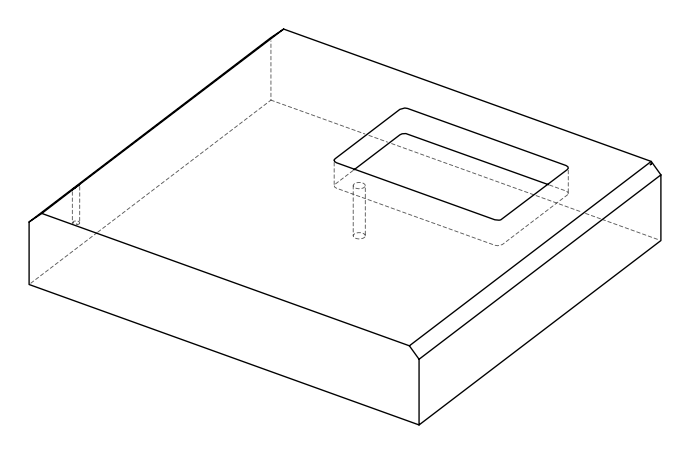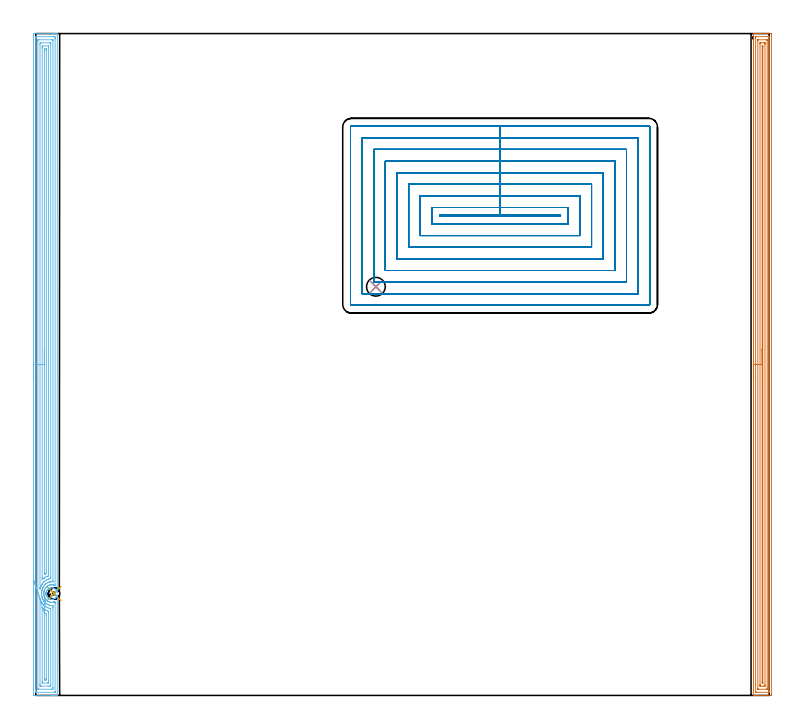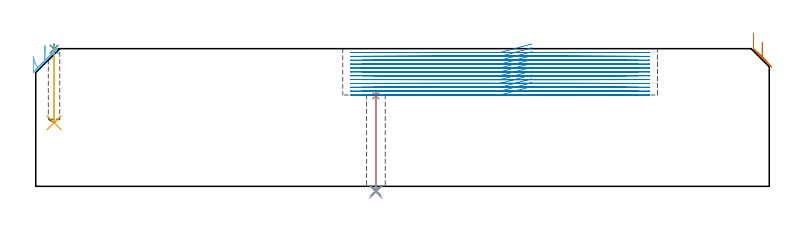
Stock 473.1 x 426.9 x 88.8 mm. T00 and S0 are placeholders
(PLAN: 8 operations, 5 tool changes, 123.3 min)
(1 SPOT_DRILL | STEP1HOLE | NXT0321_9005460120000 | 0.04 min | 3269 mm3)
(2 SPOT_DRILL_1 | STEP1POCKET | NXT0321_9005460120000 | 0.03 min | 1 mm3)
(3 DRILL_THROUGH_HOLE_INTO_CENTER | STEP1HOLE | NXT0301_042 | 0.26 min | 2317 mm3)
(4 DRILL_TO_ENLARGE_THROUGH_HOLE | STEP1HOLE | NXT0301_092 | 0.27 min | 4580 mm3)
(5 DRILL_BLIND_HOLE_INTO_CENTER | STEP1POCKET | UGT0301_194 | 0.2 min | 1972 mm3)
(6 AREA_MILL | FG_CHAMFER_SURFACE | UGT0205_001 | 20.84 min | 50471 mm3)
(7 AREA_MILL_1 | FG_CHAMFER_SURFACE_1 | UGT0205_001 | 17.25 min | 29212 mm3)
(8 MILL_RECTANGULAR_POCKET | POCKET_RECTANGULAR_STRAIGHT | NXT0201_013 | Follow Part, ap 2.5, ae 75% | 84.43 min | 758259 mm3)
(TOOL NXT0321_9005460120000 | NC Spot Drill, 142deg, 12mm, Carbide, Uncoated | D12 PA142 FL30 Z2)
(TOOL NXT0301_042 | Carbide Drill 7.1mm [860.1-0710-057A1-MM 2214] | D7.1 PA140 FL85 Z2)
(TOOL NXT0301_092 | Carbide Drill 12.1mm [860.1-1210-061A1-MM 2214] | D12.1 PA140 FL77 Z2)
(TOOL UGT0301_194 | Twist Drill 7.4 mm | D7.4 PA118 FL66 Z2)
(TOOL UGT0205_001 | Chamfer Mill 20 x 3 x 45 deg. | D20 FL50 Z2)
(TOOL NXT0201_013 | ENDMILL 10mm | D10 FL30 Z4)
(OP 1 SPOT_DRILL)
G17 G21 G94 G90
T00 M6
G54
G17 G0 G90 X219.4 Y263.6 S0 M3
G43 Z98.8 H0
G94 G81 G98 Z58.371 F250. R61.9
G80
M5
M2
(OP 2 SPOT_DRILL_1)
G17 G21 G94 G90
T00 M6
G54
G17 G0 G90 X11.8 Y65.7 S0 M3
G43 Z98.8 H0
G94 G81 G98 Z88.481 F250. R91.8
G80
M5
M2
(OP 3 DRILL_THROUGH_HOLE_INTO_CENTER)
G17 G21 G94 G90
T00 M6
G54
G17 G0 G90 X219.4 Y263.6 S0 M3
G43 Z98.8 H1
G94 G73 G98 Z-2.792 F250. Q6.855 R60.9
G80
M5
M2
(OP 4 DRILL_TO_ENLARGE_THROUGH_HOLE)
G17 G21 G94 G90
T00 M6
G54
G17 G0 G90 X219.4 Y263.6 S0 M3
G43 Z98.8 H1
G94 G73 G98 Z-3.702 F250. Q10.434 R60.9
G80
M5
M2
(OP 5 DRILL_BLIND_HOLE_INTO_CENTER)
G17 G21 G94 G90
T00 M6
G54
G17 G0 G90 X11.8 Y65.7 S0 M3
G43 Z98.8 H0
G94 G81 G98 Z41. F250. R90.8
G80
M5
M2
(OP 6 AREA_MILL)
G17 G21 G94 G90
T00 M6
G54
G17 G0 G90 X-1.5 Y203.45 S1061 M3
G43 Z98.8 H0
Z83.4
G94 G1 Y203.488 Z82.528 F250.
Y203.602 Z81.664
Y203.791 Z80.812
Y204.053 Z79.98
Y204.387 Z79.174
Y204.79 Z78.4
Y205.258 Z77.664
Y205.79 Z76.972
Y206.379 Z76.329
Y207.022 Z75.74
Y207.714 Z75.209
Y208.45 Z74.74
Y209.224 Z74.337
Y210.03 Z74.003
Y210.862 Z73.741
Y211.713 Z73.552
Y212.578 Z73.438
Y213.45 Z73.4
Y425.955
X-1.499 Y426.27 Z73.401
X-1.494 Y426.843 Z73.404
X-1.492 Y426.892 Z73.406
X-0.923 Y426.9 Z73.974
X10.652 Z85.547
X12.069 Z86.965
X12.433 Z87.328
X13.161 Z88.061
X13.428 Z88.328
X13.848 Y426.893 Z88.74
X13.897 Y426.89 Z88.788
X13.9 Y426.717 Z88.8
Y66.801
X13.896 Y66.608 Z88.79
X13.843 Y66.765 Z88.743
X13.831 Y66.801 Z88.731
X13.774 Y66.965 Z88.674
X13.737 Y67.065 Z88.637
X13.652 Y67.263 Z88.552
X13.551 Y67.462 Z88.451
X13.495 Y67.561 Z88.395
X13.371 Y67.76 Z88.271
X13.199 Y67.989 Z88.099
X13.015 Y68.205 Z87.915
X12.775 Y68.438 Z87.675
X12.521 Y68.654 Z87.421
X12.129 Y68.903 Z87.029
X11.694 Y69.115 Z86.594
X11.243 Y69.267 Z86.143
X10.803 Y69.353 Z85.703
X10.358 Y69.388 Z85.258
X9.913 Y69.369 Z84.813
X9.472 Y69.294 Z84.372
X9.022 Y69.159 Z83.922
X8.586 Y68.968 Z83.486
X8.327 Y68.821 Z83.227
X8.077 Y68.654 Z82.977
X7.885 Y68.496 Z82.785
X7.7 Y68.324 Z82.6
X7.456 Y68.051 Z82.356
X7.235 Y67.76 Z82.135
X7.004 Y67.355 Z81.904
X6.814 Y66.932 Z81.714
X6.793 Y66.866 Z81.693
X6.684 Y66.423 Z81.583
X6.674 Y66.354 Z81.573
X6.652 Y66.177 Z81.542
X6.65 Y66.174 Z81.54
X6.647 Y66.173 Z81.541
X6.645 Y66.156
Y66.145
X6.64 Y66.108 Z81.536
X6.621 Y65.972 Z81.515
X6.622 Y65.907 Z81.512
X6.624 Y65.787 Z81.505
X6.623 Y65.784 Z81.504
X6.62 Y65.783
X6.618 Y65.677 Z81.51
X6.617 Y65.524
X6.626 Y65.46 Z81.516
X6.635 Y65.369 Z81.528
X6.645 Y65.26 Z81.541
X6.646 Y65.243 Z81.542
X6.647 Y65.221
X6.65 Y65.219 Z81.54
X6.653 Y65.215 Z81.543
X6.666 Y65.078 Z81.563
X6.678 Y65.012 Z81.578
X6.728 Y64.771 Z81.628
X6.814 Y64.47 Z81.714
X6.931 Y64.185 Z81.831
X7.048 Y63.948 Z81.948
X7.182 Y63.72 Z82.082
X7.332 Y63.501 Z82.232
X7.496 Y63.291 Z82.396
X7.596 Y63.179 Z82.496
X7.7 Y63.072 Z82.6
X7.906 Y62.887 Z82.806
X8.121 Y62.716 Z83.021
X8.349 Y62.563 Z83.249
X8.586 Y62.423 Z83.486
X8.635 Y62.397 Z83.535
X9.048 Y62.231 Z83.948
X9.472 Y62.106 Z84.372
X9.913 Y62.031 Z84.813
X10.358 Y62.013 Z85.258
X10.803 Y62.047 Z85.703
X11.243 Y62.133 Z86.143
X11.608 Y62.251 Z86.508
X11.964 Y62.397 Z86.864
X12.129 Y62.49 Z87.029
X12.368 Y62.64 Z87.268
X12.596 Y62.808 Z87.496
X12.811 Y62.992 Z87.711
X13.015 Y63.191 Z87.915
X13.106 Y63.291 Z88.006
X13.237 Y63.452 Z88.137
X13.282 Y63.514 Z88.182
X13.434 Y63.738 Z88.334
X13.458 Y63.777 Z88.358
X13.561 Y63.961 Z88.461
X13.673 Y64.185 Z88.573
X13.812 Y64.546 Z88.712
X13.83 Y64.599 Z88.729
X13.895 Y64.787 Z88.79
X13.9 Y64.542 Z88.8
Y0.183
X13.897 Y0.01 Z88.788
X13.848 Y0.007 Z88.74
X13.428 Y0. Z88.328
X13.161 Z88.061
X12.433 Z87.328
X11.178 Z86.075
X9.762 Z84.657
X-1.187 Z73.711
X-1.492 Y0.01 Z73.406
X-1.499 Y0.314 Z73.399
Y0.328
X-1.5 Y213.45 Z73.4
X-0.086 Z74.814
X-0.085 Y424.588 Z74.815
X-0.083 Y424.694 Z74.817
X-0.078 Y424.89 Z74.822
X-0.033 Y424.892 Z74.867
X0.442 Y424.899 Z75.342
X11.542 Z86.442
X12.019 Y424.897 Z86.919
X12.433 Y424.89 Z87.333
X12.479 Y424.482 Z87.379
X12.482 Y424.432 Z87.382
X12.486 Y423.587 Z87.386
Y423.534
X12.485 Y71.166 Z87.385
X12.483 Y71.059 Z87.383
X12.479 Y70.86 Z87.379
X12.433 Y70.879 Z87.333
X12.108 Y71.017 Z87.008
X11.619 Y71.195 Z86.519
X11.542 Y71.215 Z86.442
X11.313 Y71.272 Z86.213
X10.652 Y71.359 Z85.552
X10.555 Y71.37 Z85.455
X10.153 Z85.053
X9.762 Y71.348 Z84.662
X9.692 Y71.342 Z84.592
X9.269 Y71.272 Z84.169
X8.961 Y71.182 Z83.861
X8.871 Y71.152 Z83.771
X8.542 Y71.032 Z83.442
X8.317 Y70.934 Z83.217
X7.981 Y70.769 Z82.881
X7.734 Y70.626 Z82.634
X7.371 Y70.378 Z82.271
X7.217 Y70.251 Z82.117
X7.09 Y70.139 Z81.99
X6.762 Y69.813 Z81.662
X6.479 Y69.483 Z81.379
X6.358 Y69.325 Z81.258
X6.2 Y69.108 Z81.1
X6.01 Y68.781 Z80.91
X5.9 Y68.589 Z80.8
X5.711 Y68.187 Z80.611
X5.62 Y67.985 Z80.52
X5.514 Y67.695 Z80.414
X5.468 Y67.536 Z80.368
X5.31 Y66.892 Z80.21
X5.297 Y66.814 Z80.197
X5.295 Y66.801 Z80.195
X5.242 Y66.39 Z80.142
X5.211 Y66.006 Z80.111
X5.208 Y65.907 Z80.108
X5.206 Y65.515 Z80.106
X5.234 Y65.088 Z80.134
X5.243 Y65.012 Z80.143
X5.31 Y64.517 Z80.21
X5.398 Y64.118 Z80.298
X5.426 Y64.001 Z80.326
X5.566 Y63.55 Z80.466
X5.698 Y63.224 Z80.598
X5.859 Y62.881 Z80.759
X5.972 Y62.666 Z80.872
X6.17 Y62.33 Z81.07
X6.2 Y62.285 Z81.1
X6.563 Y61.801 Z81.463
X6.899 Y61.436 Z81.799
X7.09 Y61.262 Z81.99
X7.254 Y61.122 Z82.154
X7.45 Y60.968 Z82.35
X7.806 Y60.717 Z82.706
X7.981 Y60.616 Z82.881
X8.115 Y60.541 Z83.015
X8.646 Y60.324 Z83.546
X8.871 Y60.25 Z83.771
X9.345 Y60.123 Z84.245
X9.762 Y60.052 Z84.662
X10.277 Y60.024 Z85.177
X10.652 Y60.042 Z85.552
X10.896 Y60.061 Z85.796
X11.097 Y60.095 Z85.997
X11.542 Y60.188 Z86.442
X11.809 Y60.274 Z86.709
X12.433 Y60.5 Z87.333
X12.483 Y59.697 Z87.383
X12.485 Y59.647 Z87.385
Y59.595
Y2.312
X12.483 Y2.206 Z87.383
X12.478 Y2.01 Z87.378
X12.433 Y2.008 Z87.333
X11.958 Y2.001 Z86.858
X0.858 Z75.758
X0.381 Y2.003 Z75.281
X-0.033 Y2.01 Z74.867
X-0.079 Y2.418 Z74.821
X-0.082 Y2.468 Z74.818
X-0.086 Y3.313 Z74.814
Y3.366
Y213.45
X1.329 Z76.229
Y421.799
X1.331 Y422.218 Z76.231
X1.336 Y422.693 Z76.236
X1.343 Y422.89 Z76.243
X1.545 Y422.897 Z76.445
X1.748 Y422.899 Z76.648
X2.433 Y422.9 Z77.333
X10.446 Z85.346
X10.652 Y422.898 Z85.552
X10.858 Y422.894 Z85.758
X10.994 Y422.89 Z85.894
X11.065 Y422.876 Z85.965
X11.067 Y422.833 Z85.967
X11.069 Y422.693 Z85.969
X11.071 Y422.272 Z85.971
Y73.954
Y73.534
X11.068 Y73.393 Z85.968
X11.065 Y73.344 Z85.965
X11.062 Y73.329 Z85.962
X11.046 Z85.946
X10.961 Y73.334 Z85.861
X10.652 Y73.361 Z85.552
X10.345 Y73.368 Z85.245
X9.762 Y73.349 Z84.662
X9.504 Y73.319 Z84.404
X8.871 Y73.19 Z83.771
X8.768 Y73.164 Z83.668
X8.423 Y73.06 Z83.323
X8.104 Y72.936 Z83.004
X7.981 Y72.881 Z82.881
X7.499 Y72.65 Z82.399
X7.09 Y72.408 Z81.99
X6.946 Y72.312 Z81.846
X6.738 Y72.166 Z81.638
X6.442 Y71.923 Z81.342
X6.2 Y71.698 Z81.1
X5.987 Y71.486 Z80.887
X5.789 Y71.272 Z80.689
X5.568 Y71.012 Z80.468
X5.31 Y70.675 Z80.21
X5.186 Y70.502 Z80.086
X5.107 Y70.378 Z80.007
X4.854 Y69.941 Z79.754
X4.754 Y69.76 Z79.654
X4.617 Y69.483 Z79.517
X4.554 Y69.348 Z79.454
X4.419 Y69.042 Z79.319
X4.249 Y68.589 Z79.149
X4.154 Y68.275 Z79.054
X4.092 Y68.024 Z78.992
X4.014 Y67.695 Z78.914
X3.93 Y67.292 Z78.83
X3.858 Y66.801 Z78.758
X3.827 Y66.501 Z78.727
X3.793 Y65.907 Z78.693
Y65.642
X3.798 Y65.328 Z78.698
X3.821 Y65.012 Z78.721
X3.849 Y64.691 Z78.749
X3.929 Y64.118 Z78.829
X4.028 Y63.617 Z78.928
X4.127 Y63.224 Z79.027
X4.195 Y62.996 Z79.095
X4.269 Y62.755 Z79.169
X4.419 Y62.338 Z79.319
X4.425 Y62.324 Z79.325
X4.69 Y61.756 Z79.59
X4.857 Y61.436 Z79.757
X5.026 Y61.152 Z79.926
X5.151 Y60.95 Z80.051
X5.31 Y60.722 Z80.21
X5.443 Y60.541 Z80.343
X5.652 Y60.272 Z80.552
X5.785 Y60.124 Z80.685
X6.2 Y59.688 Z81.1
X6.242 Y59.647 Z81.142
X6.708 Y59.263 Z81.608
X7.09 Y58.994 Z81.99
X7.478 Y58.753 Z82.378
X7.981 Y58.517 Z82.881
X8.454 Y58.334 Z83.354
X8.871 Y58.214 Z83.771
X9.184 Y58.136 Z84.084
X9.55 Y58.071 Z84.45
X9.762 Y58.051 Z84.662
X10.126 Y58.032 Z85.026
X10.483 Y58.028 Z85.383
X10.652 Y58.034 Z85.552
X10.836 Y58.043 Z85.736
X11.056 Y58.055 Z85.956
X11.064 Y57.859 Z85.964
X11.069 Y57.383 Z85.969
X11.071 Y56.965 Z85.971
Y56.543
Y5.101
X11.069 Y4.682 Z85.969
X11.064 Y4.207 Z85.964
X11.057 Y4.01 Z85.957
X10.855 Y4.003 Z85.755
X10.652 Y4.001 Z85.552
X9.967 Y4. Z84.867
X1.954 Z76.854
X1.748 Y4.002 Z76.648
X1.542 Y4.005 Z76.442
X1.406 Y4.01 Z76.306
X1.335 Y4.024 Z76.235
X1.333 Y4.067 Z76.233
X1.331 Y4.207 Z76.231
X1.329 Y4.628 Z76.229
Y213.45
X2.743 Z77.643
Y420.011
X2.749 Y420.794 Z77.649
X2.76 Y420.89 Z77.66
X2.865 Y420.893 Z77.765
X3.086 Y420.897 Z77.986
X3.529 Y420.9 Z78.429
X8.871 Z83.771
X9.316 Y420.897 Z84.216
X9.536 Y420.893 Z84.436
X9.64 Y420.89 Z84.54
X9.65 Y420.82 Z84.55
X9.657 Y420.116 Z84.557
Y420.011
Y76.637
X9.655 Y75.85 Z84.555
X9.653 Y75.743 Z84.553
X9.641 Y75.362 Z84.541
X9.311 Y75.302 Z84.211
X8.871 Y75.211 Z83.771
X8.575 Y75.146 Z83.475
X7.981 Y74.96 Z82.881
X7.898 Y74.932 Z82.798
X7.677 Y74.849 Z82.577
X7.279 Y74.659 Z82.179
X7.09 Y74.565 Z81.99
X6.433 Y74.189 Z81.333
X6.2 Y74.028 Z81.1
X6.157 Y73.998 Z81.057
X6.098 Y73.954 Z80.998
X5.667 Y73.596 Z80.567
X5.31 Y73.262 Z80.21
X5.208 Y73.163 Z80.108
X5.109 Y73.06 Z80.009
X4.786 Y72.692 Z79.686
X4.419 Y72.244 Z79.319
X4.385 Y72.2 Z79.285
X4.36 Y72.166 Z79.26
X4.143 Y71.853 Z79.043
X4.027 Y71.666 Z78.927
X3.794 Y71.272 Z78.694
X3.7 Y71.1 Z78.6
X3.529 Y70.775 Z78.429
X3.4 Y70.507 Z78.3
X3.34 Y70.378 Z78.24
X3.285 Y70.249 Z78.185
X3.134 Y69.88 Z78.034
X2.983 Y69.483 Z77.883
X2.944 Y69.373 Z77.844
X2.896 Y69.224 Z77.796
X2.75 Y68.716 Z77.65
X2.748 Y68.743 Z77.648
X2.745 Y68.867 Z77.645
X2.743 Y69.001 Z77.643
Y69.379
Y213.45
X4.157 Z79.057
Y417.591
X4.158 Y418.222 Z79.058
X4.16 Y418.483 Z79.06
X4.164 Y418.749 Z79.064
X4.173 Y418.89 Z79.073
X4.251 Y418.894 Z79.151
X4.419 Y418.897 Z79.319
X4.635 Y418.9 Z79.535
X7.981 Y418.899 Z82.881
X8.2 Y418.896 Z83.1
X8.235 Y418.89 Z83.135
X8.237 Y418.882 Z83.137
X8.24 Y418.856 Z83.14
X8.243 Y418.222 Z83.143
Y417.959
Y77.531
X8.241 Y77.27 Z83.141
X8.239 Y77.18 Z83.139
X8.236 Y77.117 Z83.136
X8.2 Y77.097 Z83.1
X7.702 Y76.917 Z82.602
X7.09 Y76.681 Z81.99
X7.059 Y76.668 Z81.959
X6.991 Y76.637 Z81.891
X6.47 Y76.366 Z81.37
X6.2 Y76.21 Z81.1
X5.907 Y76.037 Z80.807
X5.466 Y75.743 Z80.366
X5.377 Y75.675 Z80.277
X5.31 Y75.621 Z80.21
X4.892 Y75.268 Z79.792
X4.419 Y74.83 Z79.319
X4.164 Y74.604 Z79.064
X4.161 Y74.849 Z79.061
X4.158 Y75.111 Z79.058
X4.157 Y75.743 Z79.057
Y76.006
Y213.45
X5.571 Z80.471
Y415.54
X5.572 Y416.17 Z80.472
X5.574 Y416.434 Z80.474
X5.578 Y416.749 Z80.478
X5.588 Y416.89 Z80.488
X5.74 Y416.896 Z80.64
X6.2 Y416.898 Z81.1
X6.63 Y416.897 Z81.53
X6.796 Y416.89 Z81.696
X6.822 Y416.877 Z81.722
X6.824 Y416.821 Z81.724
X6.827 Y416.698 Z81.727
X6.828 Y416.434 Z81.728
X6.829 Y415.802 Z81.729
Y79.583
X6.828 Y79.32 Z81.728
X6.822 Y78.695 Z81.722
X6.82 Y78.664 Z81.72
X6.797 Y78.651 Z81.697
X6.717 Y78.612 Z81.617
X6.326 Y78.425 Z81.226
X6.242 Y78.383 Z81.142
X6.2 Y78.362 Z81.1
X5.657 Y78.077 Z80.557
X5.578 Y78.042 Z80.478
X5.575 Y78.159 Z80.475
X5.573 Y78.425 Z80.473
X5.571 Y79.057 Z80.471
Y79.32
Y213.45
Y214.322 Z80.509
Y215.186 Z80.623
Y216.038 Z80.812
Y216.87 Z81.074
Y217.676 Z81.408
Y218.45 Z81.811
Y219.186 Z82.28
Y219.878 Z82.811
Y220.521 Z83.4
Y221.11 Z84.043
Y221.641 Z84.735
Y222.11 Z85.471
Y222.513 Z86.245
Y222.847 Z87.051
Y223.109 Z87.883
Y223.298 Z88.735
Y223.412 Z89.6
Y223.45 Z90.471
G0 Z98.8
X-1.496 Y74.524
Z83.951
G1 X-1.391 Y74.229 Z83.137
X-1.263 Y73.868 Z82.353
X-1.112 Y73.444 Z81.606
X-0.94 Y72.961 Z80.9
X-0.748 Y72.421 Z80.242
X-0.537 Y71.83 Z79.637
X-0.31 Y71.19 Z79.088
X-0.067 Y70.509 Z78.601
X0.189 Y69.79 Z78.178
X0.456 Y69.039 Z77.824
X0.733 Y68.261 Z77.54
X1.017 Y67.464 Z77.33
X1.306 Y66.652 Z77.194
X1.598 Y65.832 Z77.134
X1.89 Y65.01 Z77.149
X2.181 Y64.193 Z77.241
X2.468 Y63.386 Z77.408
X2.749 Y62.596 Z77.649
X2.844 Y62.33 Z77.744
X2.949 Y62.018 Z77.849
X3.165 Y61.436 Z78.065
X3.529 Y60.601 Z78.429
X3.558 Y60.541 Z78.458
X3.589 Y60.481 Z78.489
X3.918 Y59.908 Z78.818
X4.078 Y59.647 Z78.978
X4.419 Y59.166 Z79.319
X4.731 Y58.753 Z79.631
X5.31 Y58.138 Z80.21
X5.449 Y57.999 Z80.349
X5.604 Y57.859 Z80.504
X5.931 Y57.589 Z80.831
X6.2 Y57.387 Z81.1
X6.838 Y56.965 Z81.738
X7.09 Y56.83 Z81.99
X7.358 Y56.696 Z82.258
X7.981 Y56.443 Z82.881
X8.729 Y56.213 Z83.629
X8.871 Y56.182 Z83.771
X9.435 Y56.07 Z84.335
X9.651 Y56.036 Z84.551
X9.653 Y56.02 Z84.553
X9.655 Y55.972 Z84.555
X9.657 Y55.873 Z84.557
Y55.676
Y6.889
X9.651 Y6.106 Z84.551
X9.64 Y6.01 Z84.54
X9.535 Y6.007 Z84.435
X9.314 Y6.003 Z84.214
X8.871 Y6. Z83.771
X3.529 Z78.429
X3.084 Y6.003 Z77.984
X2.864 Y6.007 Z77.764
X2.76 Y6.01 Z77.66
X2.75 Y6.08 Z77.65
X2.743 Y6.784 Z77.643
Y6.889
X2.744 Y62.224 Z77.644
X2.749 Y62.596 Z77.649
X4.163 Y56.822 Z79.063
X4.183 Y56.809 Z79.083
X4.672 Y56.329 Z79.572
X4.966 Y56.07 Z79.866
X5.31 Y55.792 Z80.21
X5.661 Y55.535 Z80.561
X6.2 Y55.169 Z81.1
X6.782 Y54.866 Z81.682
X7.09 Y54.729 Z81.99
X7.825 Y54.439 Z82.725
X7.981 Y54.386 Z82.881
X8.057 Y54.358 Z82.957
X8.236 Y54.282 Z83.136
X8.239 Y54.023 Z83.139
X8.242 Y53.388 Z83.142
X8.243 Y53.125 Z83.143
Y9.309
X8.242 Y8.678 Z83.142
X8.24 Y8.417 Z83.14
X8.236 Y8.151 Z83.136
X8.227 Y8.01 Z83.127
X8.149 Y8.006 Z83.049
X7.981 Y8.003 Z82.881
X7.765 Y8. Z82.665
X4.419 Y8.001 Z79.319
X4.2 Y8.004 Z79.1
X4.165 Y8.01 Z79.065
X4.163 Y8.018 Z79.063
X4.16 Y8.044 Z79.06
X4.157 Y8.678 Z79.057
Y8.941
Y56.333
X4.159 Y56.597 Z79.059
X4.163 Y56.822 Z79.063
X5.578 Y53.358 Z80.478
X5.614 Y53.341 Z80.514
X5.699 Y53.298 Z80.599
X6.2 Y53.04 Z81.1
X6.702 Y52.796 Z81.602
X6.786 Y52.753 Z81.686
X6.822 Y52.734 Z81.722
X6.823 Y52.703 Z81.723
X6.826 Y52.494 Z81.726
X6.829 Y51.862 Z81.729
Y51.599
Y11.36
X6.828 Y10.73 Z81.728
X6.826 Y10.466 Z81.726
X6.822 Y10.151 Z81.722
X6.812 Y10.01 Z81.712
X6.66 Y10.004 Z81.56
X6.2 Y10.002 Z81.1
X5.77 Y10.003 Z80.67
X5.604 Y10.01 Z80.504
X5.578 Y10.023 Z80.478
X5.576 Y10.079 Z80.476
X5.573 Y10.202 Z80.473
X5.572 Y10.466 Z80.472
X5.571 Y11.098 Z80.471
Y52.494
X5.573 Y53.123 Z80.473
X5.576 Y53.335 Z80.476
X5.578 Y53.358 Z80.478
X5.623 Y54.225 Z80.562
X5.669 Y55.082 Z80.721
X5.713 Y55.921 Z80.954
X5.756 Y56.737 Z81.26
X5.797 Y57.523 Z81.636
X5.837 Y58.274 Z82.078
X5.874 Y58.983 Z82.585
X5.909 Y59.645 Z83.152
X5.941 Y60.256 Z83.774
X5.971 Y60.81 Z84.448
X5.997 Y61.303 Z85.167
X6.019 Y61.732 Z85.926
X6.038 Y62.093 Z86.72
X6.053 Y62.383 Z87.542
X6.065 Y62.601 Z88.387
X6.073 Y62.745 Z89.248
X6.076 Y62.813 Z90.117
Y62.805 Z90.99
G0 Z98.8
M5
M2
(OP 7 AREA_MILL_1)
G17 G21 G94 G90
T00 M6
G54
G17 G0 G90 X462.9 Y203.45 S1061 M3
G43 Z98.8 H0
G94 G1 Y203.488 Z97.928 F250.
Y203.602 Z97.063
Y203.791 Z96.212
Y204.053 Z95.38
Y204.387 Z94.574
Y204.79 Z93.8
Y205.258 Z93.064
Y205.79 Z92.372
Y206.379 Z91.729
Y207.022 Z91.139
Y207.714 Z90.608
Y208.45 Z90.14
Y209.224 Z89.737
Y210.03 Z89.403
Y210.862 Z89.141
Y211.714 Z88.952
Y212.578 Z88.838
Y213.45 Z88.8
Y426.717
X462.903 Y426.891 Z88.788
X462.935 Y426.9 Z88.756
X463.332 Z88.367
X463.59 Z88.11
X464.315 Z87.38
X465.565 Z86.132
X466.976 Z84.719
X474.072 Z77.626
X474.336 Y426.898 Z77.362
X474.592 Y426.89 Z77.106
X474.599 Y426.632 Z77.099
X474.6 Y0.63 Z77.1
X474.597 Y0.265 Z77.102
X474.592 Y0.01 Z77.106
X474.334 Y0. Z77.364
X466.089 Z85.606
X464.678 Z87.018
X464.315 Z87.38
X463.59 Z88.11
X463.332 Z88.368
X462.935 Z88.756
X462.903 Y0.009 Z88.788
X462.9 Y0.183 Z88.8
Y213.45
X464.314 Z87.386
Y424.482
X464.315 Y424.89 Z87.385
X464.788 Y424.899 Z86.912
X472.298 Y424.9 Z79.402
X472.771 Y424.899 Z78.929
X473.185 Y424.89 Z78.515
X473.186 Y424.482 Z78.514
Y2.418
X473.185 Y2.01 Z78.515
X472.712 Y2.001 Z78.988
X465.202 Y2. Z86.498
X464.729 Y2.001 Z86.971
X464.315 Y2.01 Z87.385
X464.314 Y2.418 Z87.386
Y2.419
Y213.45
X465.728 Z85.972
X465.729 Y422.162 Z85.971
X465.731 Y422.693 Z85.969
X465.734 Y422.874 Z85.966
X465.735 Y422.888 Z85.965
X465.762 Y422.892 Z85.938
X465.816 Y422.897 Z85.884
X465.885 Y422.899 Z85.815
X471.411 Z80.289
X471.616 Y422.896 Z80.084
X471.752 Y422.891 Z79.948
X471.766 Y422.888 Z79.934
X471.768 Y422.882 Z79.932
X471.77 Y422.858 Z79.93
X471.771 Y422.814 Z79.929
Y422.693
Y4.738
X471.769 Y4.207 Z79.931
X471.766 Y4.026 Z79.934
X471.765 Y4.012 Z79.935
X471.738 Y4.008 Z79.962
X471.684 Y4.003 Z80.016
X471.616 Y4. Z80.084
X466.089 Y4.001 Z85.611
X465.884 Y4.004 Z85.816
X465.748 Y4.009 Z85.952
X465.734 Y4.012 Z85.966
X465.732 Y4.018 Z85.968
X465.73 Y4.042 Z85.97
X465.729 Y4.086 Z85.971
Y4.207 Z85.972
X465.728 Y213.45
X467.143 Z84.557
Y420.011
X467.146 Y420.733 Z84.554
X467.15 Y420.84 Z84.55
X467.153 Y420.89 Z84.547
X467.202 Y420.892 Z84.498
X467.422 Y420.896 Z84.278
X467.863 Y420.9 Z83.837
X469.637 Z82.063
X470.079 Y420.896 Z81.621
X470.298 Y420.892 Z81.402
X470.347 Y420.89 Z81.353
X470.35 Y420.854 Z81.35
X470.353 Y420.788 Z81.347
X470.357 Y420.179 Z81.343
Y420.011
Y6.889
X470.354 Y6.167 Z81.346
X470.35 Y6.06 Z81.35
X470.347 Y6.01 Z81.353
X470.298 Y6.008 Z81.402
X470.078 Y6.004 Z81.622
X469.637 Y6. Z82.063
X467.863 Z83.837
X467.421 Y6.004 Z84.279
X467.202 Y6.008 Z84.498
X467.153 Y6.01 Z84.547
X467.15 Y6.046 Z84.55
X467.147 Y6.112 Z84.553
X467.143 Y6.721 Z84.557
Y6.889
Y213.45
X468.557 Z83.143
Y418.612
X468.559 Y418.741 Z83.141
X468.563 Y418.844 Z83.137
X468.567 Y418.891 Z83.133
X468.583 Y418.893 Z83.117
X468.75 Y418.898 Z82.95
X468.846 Z82.854
X468.905 Y418.894 Z82.795
X468.932 Y418.891 Z82.768
X468.936 Y418.806 Z82.764
X468.941 Y418.417 Z82.759
X468.943 Y418.222 Z82.757
Y8.288
X468.941 Y8.159 Z82.759
X468.937 Y8.056 Z82.763
X468.933 Y8.009 Z82.767
X468.917 Y8.007 Z82.783
X468.75 Y8.002 Z82.95
X468.654 Z83.046
X468.595 Y8.006 Z83.105
X468.568 Y8.009 Z83.132
X468.564 Y8.094 Z83.136
X468.559 Y8.483 Z83.141
X468.557 Y8.678 Z83.143
Y213.45
Y214.322 Z83.181
Y215.186 Z83.295
Y216.038 Z83.484
Y216.87 Z83.746
Y217.676 Z84.08
Y218.45 Z84.483
Y219.186 Z84.952
Y219.878 Z85.483
Y220.521 Z86.072
Y221.11 Z86.715
Y221.642 Z87.407
Y222.11 Z88.143
Y222.513 Z88.917
Y222.847 Z89.723
Y223.109 Z90.555
Y223.298 Z91.407
Y223.412 Z92.272
Y223.45 Z93.143
G0 Z98.8
M5
M2
(OP 8 MILL_RECTANGULAR_POCKET)
G17 G21 G94 G90
T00 M6
G54
G17 G0 G90 X319.995 Y309.7 S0 M3
G43 Z98.8 H0
Z91.8
G94 G1 X299.5 Z86.308 F250.
X260.5 F500.
Y309.1
X338.5
Y309.7
X299.5
Y314.7
X255.5
Y304.1
X343.5
Y314.7
X299.5
Y322.2
X248.
Y296.6
X351.
Y322.2
X299.5
Y329.7
X240.5
Y289.1
X358.5
Y329.7
X299.5
Y337.2
X233.
Y281.6
X366.
Y337.2
X299.5
Y344.7
X225.5
Y274.1
X373.5
Y344.7
X299.5
Y352.2
X218.
Y266.6
X381.
Y352.2
X299.5
Y359.7
X210.5
Y259.1
X388.5
Y359.7
X299.5
Y367.2
X203.6
G3 X203. Y366.6 R0.6
G1 Y252.2
G3 X203.6 Y251.6 R0.6
G1 X395.4
G3 X396. Y252.2 R0.6
G1 Y366.6
G3 X395.4 Y367.2 R0.6
G1 X299.5
X298.5
G0 X319.995 Y309.7 Z89.308
G1 X299.5 Z83.817 F250.
X260.5 F500.
Y309.1
X338.5
Y309.7
X299.5
Y314.7
X255.5
Y304.1
X343.5
Y314.7
X299.5
Y322.2
X248.
Y296.6
X351.
Y322.2
X299.5
Y329.7
X240.5
Y289.1
X358.5
Y329.7
X299.5
Y337.2
X233.
Y281.6
X366.
Y337.2
X299.5
Y344.7
X225.5
Y274.1
X373.5
Y344.7
X299.5
Y352.2
X218.
Y266.6
X381.
Y352.2
X299.5
Y359.7
X210.5
Y259.1
X388.5
Y359.7
X299.5
Y367.2
X203.6
G3 X203. Y366.6 R0.6
G1 Y252.2
G3 X203.6 Y251.6 R0.6
G1 X395.4
G3 X396. Y252.2 R0.6
G1 Y366.6
G3 X395.4 Y367.2 R0.6
G1 X299.5
X298.5
G0 X319.995 Y309.7 Z86.817
G1 X299.5 Z81.325 F250.
X260.5 F500.
Y309.1
X338.5
Y309.7
X299.5
Y314.7
X255.5
Y304.1
X343.5
Y314.7
X299.5
Y322.2
X248.
Y296.6
X351.
Y322.2
X299.5
Y329.7
X240.5
Y289.1
X358.5
Y329.7
X299.5
Y337.2
X233.
Y281.6
X366.
Y337.2
X299.5
Y344.7
X225.5
Y274.1
X373.5
Y344.7
X299.5
Y352.2
X218.
Y266.6
X381.
Y352.2
X299.5
Y359.7
X210.5
Y259.1
X388.5
Y359.7
X299.5
Y367.2
X203.6
G3 X203. Y366.6 R0.6
G1 Y252.2
G3 X203.6 Y251.6 R0.6
G1 X395.4
G3 X396. Y252.2 R0.6
G1 Y366.6
G3 X395.4 Y367.2 R0.6
G1 X299.5
X298.5
G0 X319.995 Y309.7 Z84.325
G1 X299.5 Z78.833 F250.
X260.5 F500.
Y309.1
X338.5
Y309.7
X299.5
Y314.7
X255.5
Y304.1
X343.5
Y314.7
X299.5
Y322.2
X248.
Y296.6
X351.
Y322.2
X299.5
Y329.7
X240.5
Y289.1
X358.5
Y329.7
X299.5
Y337.2
X233.
Y281.6
X366.
Y337.2
X299.5
Y344.7
X225.5
Y274.1
X373.5
Y344.7
X299.5
Y352.2
X218.
Y266.6
X381.
Y352.2
X299.5
Y359.7
X210.5
Y259.1
X388.5
Y359.7
X299.5
Y367.2
X203.6
G3 X203. Y366.6 R0.6
G1 Y252.2
G3 X203.6 Y251.6 R0.6
G1 X395.4
G3 X396. Y252.2 R0.6
G1 Y366.6
G3 X395.4 Y367.2 R0.6
G1 X299.5
X298.5
G0 X319.995 Y309.7 Z81.833
G1 X299.5 Z76.342 F250.
X260.5 F500.
Y309.1
X338.5
Y309.7
X299.5
Y314.7
X255.5
Y304.1
X343.5
Y314.7
X299.5
Y322.2
X248.
Y296.6
X351.
Y322.2
X299.5
Y329.7
X240.5
Y289.1
X358.5
Y329.7
X299.5
Y337.2
X233.
Y281.6
X366.
Y337.2
X299.5
Y344.7
X225.5
Y274.1
X373.5
Y344.7
X299.5
Y352.2
X218.
Y266.6
X381.
Y352.2
X299.5
Y359.7
X210.5
Y259.1
X388.5
Y359.7
X299.5
Y367.2
X203.6
G3 X203. Y366.6 R0.6
G1 Y252.2
G3 X203.6 Y251.6 R0.6
G1 X395.4
G3 X396. Y252.2 R0.6
G1 Y366.6
G3 X395.4 Y367.2 R0.6
G1 X299.5
X298.5
G0 X319.995 Y309.7 Z79.342
G1 X299.5 Z73.85 F250.
X260.5 F500.
Y309.1
X338.5
Y309.7
X299.5
Y314.7
X255.5
Y304.1
X343.5
Y314.7
X299.5
Y322.2
X248.
Y296.6
X351.
Y322.2
X299.5
Y329.7
X240.5
Y289.1
X358.5
Y329.7
X299.5
Y337.2
X233.
Y281.6
X366.
Y337.2
X299.5
Y344.7
X225.5
Y274.1
X373.5
Y344.7
X299.5
Y352.2
X218.
Y266.6
X381.
Y352.2
X299.5
Y359.7
X210.5
Y259.1
X388.5
Y359.7
X299.5
Y367.2
X203.6
G3 X203. Y366.6 R0.6
G1 Y252.2
G3 X203.6 Y251.6 R0.6
G1 X395.4
G3 X396. Y252.2 R0.6
G1 Y366.6
G3 X395.4 Y367.2 R0.6
G1 X299.5
X298.5
G0 X319.995 Y309.7 Z76.85
G1 X299.5 Z71.358 F250.
X260.5 F500.
Y309.1
X338.5
Y309.7
X299.5
Y314.7
X255.5
Y304.1
X343.5
Y314.7
X299.5
Y322.2
X248.
Y296.6
X351.
Y322.2
X299.5
Y329.7
X240.5
Y289.1
X358.5
Y329.7
X299.5
Y337.2
X233.
Y281.6
X366.
Y337.2
X299.5
Y344.7
X225.5
Y274.1
X373.5
Y344.7
X299.5
Y352.2
X218.
Y266.6
X381.
Y352.2
X299.5
Y359.7
X210.5
Y259.1
X388.5
Y359.7
X299.5
Y367.2
X203.6
G3 X203. Y366.6 R0.6
G1 Y252.2
G3 X203.6 Y251.6 R0.6
G1 X395.4
G3 X396. Y252.2 R0.6
G1 Y366.6
G3 X395.4 Y367.2 R0.6
G1 X299.5
X298.5
G0 X319.995 Y309.7 Z74.358
G1 X299.5 Z68.867 F250.
X260.5 F500.
Y309.1
X338.5
Y309.7
X299.5
Y314.7
X255.5
Y304.1
X343.5
Y314.7
X299.5
Y322.2
X248.
Y296.6
X351.
Y322.2
X299.5
Y329.7
X240.5
Y289.1
X358.5
Y329.7
X299.5
Y337.2
X233.
Y281.6
X366.
Y337.2
X299.5
Y344.7
X225.5
Y274.1
X373.5
Y344.7
X299.5
Y352.2
X218.
Y266.6
X381.
Y352.2
X299.5
Y359.7
X210.5
Y259.1
X388.5
Y359.7
X299.5
Y367.2
X203.6
G3 X203. Y366.6 R0.6
G1 Y252.2
G3 X203.6 Y251.6 R0.6
G1 X395.4
G3 X396. Y252.2 R0.6
G1 Y366.6
G3 X395.4 Y367.2 R0.6
G1 X299.5
X298.5
G0 X319.995 Y309.7 Z71.867
G1 X299.5 Z66.375 F250.
X260.5 F500.
Y309.1
X338.5
Y309.7
X299.5
Y314.7
X255.5
Y304.1
X343.5
Y314.7
X299.5
Y322.2
X248.
Y296.6
X351.
Y322.2
X299.5
Y329.7
X240.5
Y289.1
X358.5
Y329.7
X299.5
Y337.2
X233.
Y281.6
X366.
Y337.2
X299.5
Y344.7
X225.5
Y274.1
X373.5
Y344.7
X299.5
Y352.2
X218.
Y266.6
X381.
Y352.2
X299.5
Y359.7
X210.5
Y259.1
X388.5
Y359.7
X299.5
Y367.2
X203.6
G3 X203. Y366.6 R0.6
G1 Y252.2
G3 X203.6 Y251.6 R0.6
G1 X395.4
G3 X396. Y252.2 R0.6
G1 Y366.6
G3 X395.4 Y367.2 R0.6
G1 X299.5
X298.5
G0 X319.995 Y309.7 Z69.375
G1 X299.5 Z63.883 F250.
X260.5 F500.
Y309.1
X338.5
Y309.7
X299.5
Y314.7
X255.5
Y304.1
X343.5
Y314.7
X299.5
Y322.2
X248.
Y296.6
X351.
Y322.2
X299.5
Y329.7
X240.5
Y289.1
X358.5
Y329.7
X299.5
Y337.2
X233.
Y281.6
X366.
Y337.2
X299.5
Y344.7
X225.5
Y274.1
X373.5
Y344.7
X299.5
Y352.2
X218.
Y266.6
X381.
Y352.2
X299.5
Y359.7
X210.5
Y259.1
X388.5
Y359.7
X299.5
Y367.2
X203.6
G3 X203. Y366.6 R0.6
G1 Y252.2
G3 X203.6 Y251.6 R0.6
G1 X395.4
G3 X396. Y252.2 R0.6
G1 Y366.6
G3 X395.4 Y367.2 R0.6
G1 X299.5
X298.5
G0 X319.995 Y309.7 Z66.883
G1 X299.5 Z61.392 F250.
X260.5 F500.
Y309.1
X338.5
Y309.7
X299.5
Y314.7
X255.5
Y304.1
X343.5
Y314.7
X299.5
Y322.2
X248.
Y296.6
X351.
Y322.2
X299.5
Y329.7
X240.5
Y289.1
X358.5
Y329.7
X299.5
Y337.2
X233.
Y281.6
X366.
Y337.2
X299.5
Y344.7
X225.5
Y274.1
X373.5
Y344.7
X299.5
Y352.2
X218.
Y266.6
X381.
Y352.2
X299.5
Y359.7
X210.5
Y259.1
X388.5
Y359.7
X299.5
Y367.2
X203.6
G3 X203. Y366.6 R0.6
G1 Y252.2
G3 X203.6 Y251.6 R0.6
G1 X395.4
G3 X396. Y252.2 R0.6
G1 Y366.6
G3 X395.4 Y367.2 R0.6
G1 X299.5
X298.5
G0 X319.995 Y309.7 Z64.392
G1 X299.5 Z58.9 F250.
X260.5 F500.
Y309.1
X338.5
Y309.7
X299.5
Y314.7
X255.5
Y304.1
X343.5
Y314.7
X299.5
Y322.2
X248.
Y296.6
X351.
Y322.2
X299.5
Y329.7
X240.5
Y289.1
X358.5
Y329.7
X299.5
Y337.2
X233.
Y281.6
X366.
Y337.2
X299.5
Y344.7
X225.5
Y274.1
X373.5
Y344.7
X299.5
Y352.2
X218.
Y266.6
X381.
Y352.2
X299.5
Y359.7
X210.5
Y259.1
X388.5
Y359.7
X299.5
Y367.2
X203.6
G3 X203. Y366.6 R0.6
G1 Y252.2
G3 X203.6 Y251.6 R0.6
G1 X395.4
G3 X396. Y252.2 R0.6
G1 Y366.6
G3 X395.4 Y367.2 R0.6
G1 X299.5
X298.5
G0 Z98.8
M5
M2
